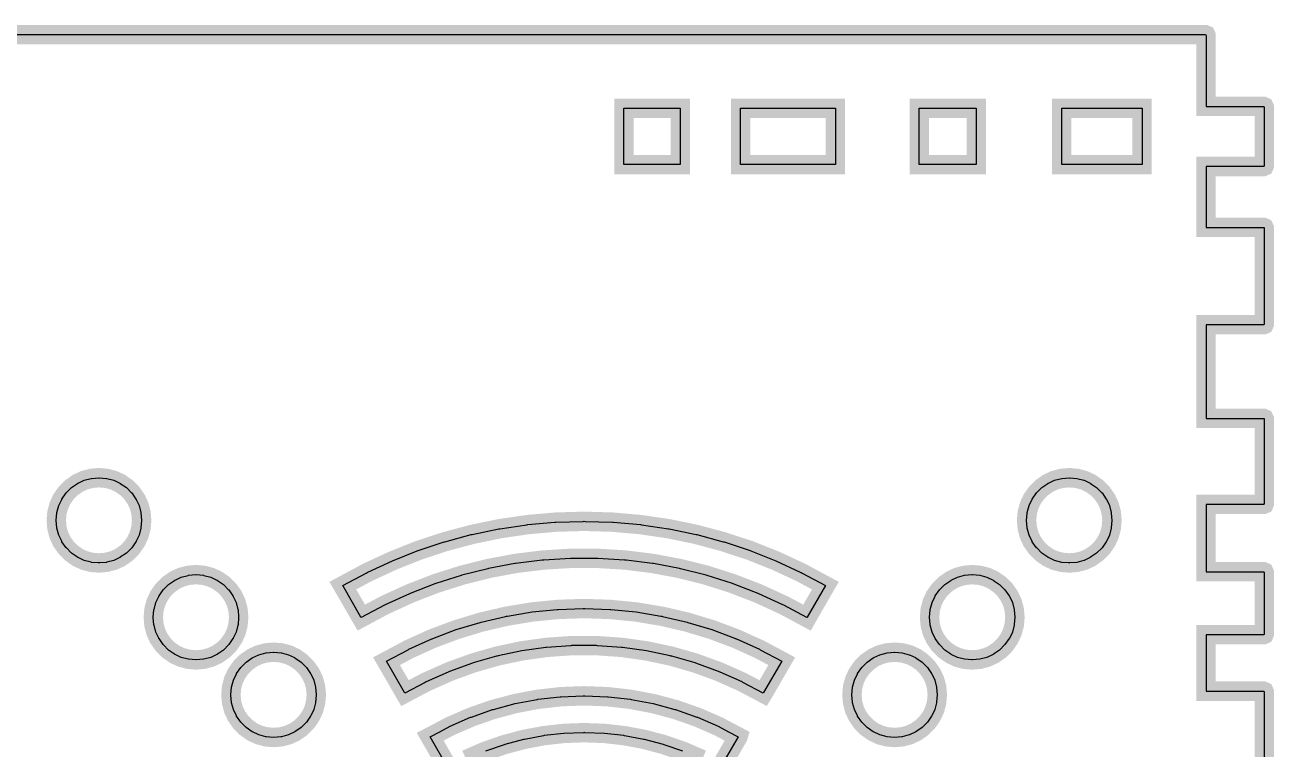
# Model space of a CAD drawing. Extents: x 0 to 390, y 0 to 276.
# Drawn here: x 211 to 275.4, y 64.5 to 101.9 of the extents above; entities that cross this region are included whole.
import ezdxf

# ---------------------------------------------------------------- set-up
doc = ezdxf.new("R2010")
doc.units = 0
doc.layers.get('0').update_dxf_attribs({"linetype": 'CONTINUOUS'})

msp = doc.modelspace()

# ---------------------------------------------------------------- linework, layer by layer
at = {"color": 1, "const_width": 1}
msp.add_lwpolyline([(167.86, 101.379), (271.86, 101.379), (271.894, 101.364), (271.91, 101.329), (271.91, 97.6789), (274.86, 97.6789), (274.894, 97.6642), (274.91, 97.6289), (274.91, 94.6289), (274.894, 94.5935), (274.86, 94.5789), (271.91, 94.5789), (271.91, 91.4403), (274.86, 91.4403), (274.894, 91.4256), (274.91, 91.3901), (274.91, 86.4658), (274.894, 86.4306), (274.86, 86.4158), (271.91, 86.4158), (271.91, 81.5894), (274.86, 81.5894), (274.894, 81.5747), (274.91, 81.5394), (274.91, 77.1994), (274.894, 77.164), (274.86, 77.1494), (271.91, 77.1494), (271.91, 73.6781), (274.86, 73.6781), (274.894, 73.6635), (274.91, 73.6281), (274.91, 70.4804), (274.894, 70.445), (274.86, 70.4304), (271.91, 70.4304), (271.91, 67.5176), (274.86, 67.5176), (274.894, 67.5031), (274.91, 67.4676), (274.91, 63.7179)], dxfattribs=at)
at = {"color": 0}
for points in [[(167.86, 101.379), (271.86, 101.379), (271.894, 101.364), (271.91, 101.329), (271.91, 97.6789), (274.86, 97.6789), (274.894, 97.6642), (274.91, 97.6289), (274.91, 94.6289), (274.894, 94.5935), (274.86, 94.5789), (271.91, 94.5789), (271.91, 91.4403), (274.86, 91.4403), (274.894, 91.4256), (274.91, 91.3901), (274.91, 86.4658), (274.894, 86.4306), (274.86, 86.4158), (271.91, 86.4158), (271.91, 81.5894), (274.86, 81.5894), (274.894, 81.5747), (274.91, 81.5394), (274.91, 77.1994), (274.894, 77.164), (274.86, 77.1494), (271.91, 77.1494), (271.91, 73.6781), (274.86, 73.6781), (274.894, 73.6635), (274.91, 73.6281), (274.91, 70.4804), (274.894, 70.445), (274.86, 70.4304), (271.91, 70.4304), (271.91, 67.5176), (274.86, 67.5176), (274.894, 67.5031), (274.91, 67.4676), (274.91, 63.7179)], [(232.879, 63.5172), (231.928, 65.1629), (231.926, 65.1664), (231.926, 65.1664), (232.424, 65.4294), (232.953, 65.709), (234.013, 66.1715), (234.024, 66.1761), (234.051, 66.186), (235.143, 66.5679), (235.182, 66.5783), (236.3, 66.8778), (237.436, 67.0928), (237.475, 67.1001), (238.625, 67.2297), (238.664, 67.2342), (239.819, 67.2774), (239.86, 67.2789), (239.9, 67.2774), (241.056, 67.2342), (241.094, 67.2297), (242.244, 67.1001), (242.283, 67.0928), (243.419, 66.8778), (244.537, 66.5783), (244.576, 66.5679), (245.668, 66.186), (245.696, 66.1761), (245.707, 66.1715), (246.767, 65.709), (247.296, 65.4294), (247.793, 65.1664), (247.792, 65.1629), (246.84, 63.5172)], [(244.942, 64.4226), (243.986, 64.7568), (243.953, 64.7658), (242.975, 65.0278), (242.94, 65.0343), (241.946, 65.2225), (241.911, 65.2264), (240.906, 65.3397), (239.894, 65.3775), (239.86, 65.3789), (239.825, 65.3775), (238.814, 65.3397), (237.808, 65.2264), (237.774, 65.2225), (236.779, 65.0343), (236.744, 65.0278), (235.767, 64.7658), (235.733, 64.7568), (234.778, 64.4226)]]:
    msp.add_lwpolyline(points, dxfattribs=at)
at = {"color": 4, "const_width": 1}
for points in [[(241.914, 94.6789), (241.914, 97.5789), (244.815, 97.5789), (244.815, 94.6789), (241.914, 94.6789)], [(252.81, 94.6789), (247.925, 94.6789), (247.925, 97.5789), (252.81, 97.5789), (252.81, 94.6789)], [(260.064, 97.5789), (260.064, 94.6789), (257.132, 94.6789), (257.132, 97.5789), (260.064, 97.5789)], [(268.61, 94.6789), (264.474, 94.6789), (264.474, 97.5789), (268.61, 97.5789), (268.61, 94.6789)], [(217.022, 75.9256), (216.926, 75.5688), (216.778, 75.2511), (216.772, 75.2392), (216.765, 75.2285), (216.547, 74.9179), (216.271, 74.6407), (215.96, 74.4232), (215.95, 74.4157), (215.938, 74.4101), (215.619, 74.2621), (215.263, 74.1664), (215.25, 74.1631), (214.872, 74.13), (214.86, 74.1289), (214.847, 74.13), (214.469, 74.1631), (214.457, 74.1664), (214.1, 74.2621), (213.782, 74.4101), (213.769, 74.4157), (213.76, 74.4232), (213.449, 74.6407), (213.181, 74.9088), (213.171, 74.9179), (212.954, 75.2285), (212.946, 75.2392), (212.942, 75.2511), (212.793, 75.5688), (212.697, 75.9256), (212.694, 75.9382), (212.661, 76.3158), (212.66, 76.3289), (212.661, 76.3418), (212.694, 76.7196), (212.697, 76.7322), (212.793, 77.089), (212.942, 77.4067), (212.946, 77.4185), (212.954, 77.4292), (213.171, 77.7397), (213.449, 78.0171), (213.76, 78.2346), (213.769, 78.2421), (213.782, 78.2475), (214.1, 78.3957), (214.457, 78.4913), (214.469, 78.4947), (214.847, 78.5278), (214.86, 78.5289), (214.872, 78.5278), (215.25, 78.4947), (215.263, 78.4913), (215.619, 78.3957), (215.938, 78.2475), (215.95, 78.2421), (215.96, 78.2346), (216.271, 78.0171), (216.539, 77.749), (216.547, 77.7397), (216.765, 77.4292), (216.772, 77.4185), (216.778, 77.4067), (216.926, 77.089), (217.022, 76.7322), (217.025, 76.7196), (217.058, 76.3418), (217.06, 76.3289), (217.058, 76.3158), (217.025, 75.9382), (217.022, 75.9256)], [(264.1, 78.3957), (264.103, 78.3965), (264.469, 78.4947), (264.847, 78.5278), (264.86, 78.5289), (264.872, 78.5278), (265.25, 78.4947), (265.617, 78.3965), (265.619, 78.3957), (265.938, 78.2475), (265.95, 78.2421), (265.96, 78.2346), (266.271, 78.0171), (266.539, 77.749), (266.547, 77.7397), (266.765, 77.4292), (266.772, 77.4185), (266.926, 77.089), (267.022, 76.7322), (267.025, 76.7196), (267.026, 76.7065), (267.06, 76.3289), (267.026, 75.9511), (267.025, 75.9382), (267.022, 75.9256), (266.926, 75.5688), (266.772, 75.2392), (266.765, 75.2285), (266.547, 74.9179), (266.271, 74.6407), (265.96, 74.4232), (265.95, 74.4157), (265.938, 74.4101), (265.619, 74.2621), (265.617, 74.2611), (265.25, 74.1631), (264.872, 74.13), (264.86, 74.1289), (264.847, 74.13), (264.469, 74.1631), (264.103, 74.2611), (264.1, 74.2621), (263.782, 74.4101), (263.769, 74.4157), (263.76, 74.4232), (263.449, 74.6407), (263.181, 74.9088), (263.171, 74.9179), (262.954, 75.2285), (262.946, 75.2392), (262.793, 75.5688), (262.697, 75.9256), (262.694, 75.9382), (262.693, 75.9511), (262.66, 76.3289), (262.693, 76.7065), (262.694, 76.7196), (262.697, 76.7322), (262.793, 77.089), (262.946, 77.4185), (262.954, 77.4292), (263.171, 77.7397), (263.449, 78.0171), (263.76, 78.2346), (263.769, 78.2421), (263.782, 78.2475), (264.1, 78.3957)], [(228.719, 73.6547), (229.985, 74.245), (231.264, 74.7532), (231.31, 74.7711), (232.643, 75.2133), (232.69, 75.2286), (234.047, 75.5924), (234.094, 75.605), (235.471, 75.8892), (235.518, 75.899), (236.91, 76.1028), (236.957, 76.1099), (238.358, 76.2324), (238.406, 76.2365), (239.811, 76.2775), (239.86, 76.2789), (239.908, 76.2775), (241.314, 76.2365), (241.361, 76.2324), (242.763, 76.1099), (242.81, 76.1028), (244.201, 75.899), (244.249, 75.8892), (245.625, 75.605), (245.672, 75.5924), (247.029, 75.2286), (247.076, 75.2133), (248.41, 74.7711), (248.456, 74.7532), (249.735, 74.245), (251, 73.6547), (251.044, 73.6343), (251.088, 73.6112), (252.293, 72.9608), (251.358, 71.3406), (251.342, 71.3118), (250.147, 71.9529), (250.104, 71.9728), (248.86, 72.545), (248.825, 72.5597), (247.547, 73.0543), (247.504, 73.0714), (246.199, 73.4865), (246.154, 73.5008), (244.826, 73.8349), (244.781, 73.8464), (243.435, 74.0979), (243.388, 74.1067), (242.029, 74.2749), (241.982, 74.2807), (241.935, 74.2836), (240.568, 74.3679), (239.151, 74.3679), (237.785, 74.2836), (237.737, 74.2807), (237.69, 74.2749), (236.332, 74.1067), (236.285, 74.0979), (234.939, 73.8464), (234.893, 73.8349), (233.565, 73.5008), (233.521, 73.4865), (232.215, 73.0714), (232.171, 73.0543), (230.894, 72.5597), (230.86, 72.545), (229.615, 71.9728), (229.572, 71.9529), (228.378, 71.3118), (228.361, 71.3406), (227.426, 72.9608), (228.632, 73.6112), (228.675, 73.6343), (228.719, 73.6547)], [(222.025, 71.7196), (222.058, 71.3418), (222.06, 71.3289), (222.058, 71.3158), (222.025, 70.9382), (222.022, 70.9256), (221.926, 70.5688), (221.778, 70.2511), (221.772, 70.2392), (221.765, 70.2285), (221.547, 69.9179), (221.271, 69.6407), (220.96, 69.4232), (220.95, 69.4157), (220.938, 69.4101), (220.619, 69.2621), (220.263, 69.1664), (220.25, 69.1631), (219.872, 69.13), (219.86, 69.1289), (219.847, 69.13), (219.469, 69.1631), (219.457, 69.1664), (219.1, 69.2621), (218.782, 69.4101), (218.769, 69.4157), (218.76, 69.4232), (218.449, 69.6407), (218.181, 69.9088), (218.171, 69.9179), (217.954, 70.2285), (217.946, 70.2392), (217.942, 70.2511), (217.793, 70.5688), (217.697, 70.9256), (217.694, 70.9382), (217.661, 71.3158), (217.66, 71.3289), (217.661, 71.3418), (217.694, 71.7196), (217.697, 71.7322), (217.793, 72.089), (217.942, 72.4067), (217.946, 72.4185), (217.954, 72.4292), (218.171, 72.7397), (218.449, 73.0171), (218.76, 73.2346), (218.769, 73.2421), (218.782, 73.2475), (219.1, 73.3957), (219.457, 73.4913), (219.469, 73.4947), (219.847, 73.5278), (219.86, 73.5289), (219.872, 73.5278), (220.25, 73.4947), (220.263, 73.4913), (220.619, 73.3957), (220.938, 73.2475), (220.95, 73.2421), (220.96, 73.2346), (221.271, 73.0171), (221.539, 72.749), (221.547, 72.7397), (221.765, 72.4292), (221.772, 72.4185), (221.778, 72.4067), (221.926, 72.089), (222.022, 71.7322), (222.025, 71.7196)], [(257.697, 70.9256), (257.694, 70.9382), (257.693, 70.9511), (257.66, 71.3289), (257.693, 71.7065), (257.694, 71.7196), (257.697, 71.7322), (257.793, 72.089), (257.946, 72.4185), (257.954, 72.4292), (258.171, 72.7397), (258.449, 73.0171), (258.76, 73.2346), (258.769, 73.2421), (258.782, 73.2475), (259.1, 73.3957), (259.103, 73.3965), (259.469, 73.4947), (259.847, 73.5278), (259.86, 73.5289), (259.872, 73.5278), (260.25, 73.4947), (260.617, 73.3965), (260.619, 73.3957), (260.938, 73.2475), (260.95, 73.2421), (260.96, 73.2346), (261.271, 73.0171), (261.539, 72.749), (261.547, 72.7397), (261.765, 72.4292), (261.772, 72.4185), (261.926, 72.089), (262.022, 71.7322), (262.025, 71.7196), (262.026, 71.7065), (262.06, 71.3289), (262.026, 70.9511), (262.025, 70.9382), (262.022, 70.9256), (261.926, 70.5688), (261.772, 70.2392), (261.765, 70.2285), (261.547, 69.9179), (261.271, 69.6407), (260.96, 69.4232), (260.95, 69.4157), (260.938, 69.4101), (260.619, 69.2621), (260.617, 69.2611), (260.25, 69.1631), (259.872, 69.13), (259.86, 69.1289), (259.847, 69.13), (259.469, 69.1631), (259.103, 69.2611), (259.1, 69.2621), (258.782, 69.4101), (258.769, 69.4157), (258.76, 69.4232), (258.449, 69.6407), (258.181, 69.9088), (258.171, 69.9179), (257.954, 70.2285), (257.946, 70.2392), (257.793, 70.5688), (257.697, 70.9256)], [(248.043, 67.9717), (248.006, 67.9919), (246.865, 68.4996), (246.825, 68.5171), (246.79, 68.5318), (245.617, 68.9586), (245.576, 68.9733), (244.376, 69.3175), (244.335, 69.3293), (244.293, 69.3383), (243.072, 69.5978), (241.836, 69.7715), (241.793, 69.7775), (240.549, 69.8646), (240.506, 69.8675), (239.214, 69.8675), (239.171, 69.8646), (237.926, 69.7775), (237.883, 69.7715), (236.647, 69.5978), (235.426, 69.3383), (235.385, 69.3293), (235.343, 69.3175), (234.143, 68.9733), (234.103, 68.9586), (232.929, 68.5318), (232.894, 68.5171), (232.854, 68.4996), (231.714, 67.9919), (231.676, 67.9717), (230.628, 67.4144), (230.611, 67.4435), (229.676, 69.0637), (230.789, 69.6583), (230.828, 69.6793), (232.01, 70.2146), (232.033, 70.2251), (232.057, 70.2342), (233.271, 70.691), (234.511, 71.0674), (234.554, 71.0804), (235.817, 71.3747), (235.86, 71.3849), (235.904, 71.3922), (237.183, 71.6035), (238.475, 71.7306), (238.519, 71.735), (239.815, 71.7774), (239.86, 71.7789), (239.904, 71.7774), (241.2, 71.735), (241.244, 71.7306), (242.536, 71.6035), (243.815, 71.3922), (243.86, 71.3849), (243.903, 71.3747), (245.165, 71.0804), (245.208, 71.0674), (246.449, 70.691), (247.662, 70.2342), (247.686, 70.2251), (247.71, 70.2146), (248.892, 69.6793), (248.931, 69.6583), (250.043, 69.0637), (249.108, 67.4435), (249.09, 67.4144), (248.043, 67.9717)], [(221.793, 66.5688), (221.697, 66.9256), (221.694, 66.9382), (221.661, 67.3158), (221.66, 67.3289), (221.661, 67.3418), (221.694, 67.7196), (221.697, 67.7322), (221.793, 68.089), (221.942, 68.4067), (221.946, 68.4185), (221.954, 68.4292), (222.171, 68.7397), (222.449, 69.0171), (222.76, 69.2346), (222.769, 69.2421), (222.782, 69.2475), (223.1, 69.3957), (223.457, 69.4913), (223.469, 69.4947), (223.847, 69.5278), (223.86, 69.5289), (223.872, 69.5278), (224.25, 69.4947), (224.263, 69.4913), (224.619, 69.3957), (224.938, 69.2475), (224.95, 69.2421), (224.96, 69.2346), (225.271, 69.0171), (225.539, 68.749), (225.547, 68.7397), (225.765, 68.4292), (225.772, 68.4185), (225.778, 68.4067), (225.926, 68.089), (226.022, 67.7322), (226.025, 67.7196), (226.058, 67.3418), (226.06, 67.3289), (226.058, 67.3158), (226.025, 66.9382), (226.022, 66.9256), (225.926, 66.5688), (225.778, 66.2511), (225.772, 66.2392), (225.765, 66.2285), (225.547, 65.9179), (225.271, 65.6407), (224.96, 65.4232), (224.95, 65.4157), (224.619, 65.2621), (224.263, 65.1664), (224.25, 65.1631), (224.237, 65.1619), (223.86, 65.1289), (223.482, 65.1619), (223.469, 65.1631), (223.457, 65.1664), (223.1, 65.2621), (222.769, 65.4157), (222.76, 65.4232), (222.449, 65.6407), (222.181, 65.9088), (222.171, 65.9179), (221.954, 66.2285), (221.946, 66.2392), (221.942, 66.2511), (221.793, 66.5688)], [(257.772, 66.2392), (257.765, 66.2285), (257.547, 65.9179), (257.271, 65.6407), (256.96, 65.4232), (256.95, 65.4157), (256.619, 65.2621), (256.617, 65.2611), (256.25, 65.1631), (256.237, 65.1619), (255.86, 65.1289), (255.482, 65.1619), (255.469, 65.1631), (255.103, 65.2611), (255.1, 65.2621), (254.769, 65.4157), (254.76, 65.4232), (254.449, 65.6407), (254.181, 65.9088), (254.171, 65.9179), (253.954, 66.2285), (253.946, 66.2392), (253.793, 66.5688), (253.697, 66.9256), (253.694, 66.9382), (253.693, 66.9511), (253.66, 67.3289), (253.693, 67.7065), (253.694, 67.7196), (253.697, 67.7322), (253.793, 68.089), (253.946, 68.4185), (253.954, 68.4292), (254.171, 68.7397), (254.449, 69.0171), (254.76, 69.2346), (254.769, 69.2421), (254.782, 69.2475), (255.1, 69.3957), (255.103, 69.3965), (255.469, 69.4947), (255.847, 69.5278), (255.86, 69.5289), (255.872, 69.5278), (256.25, 69.4947), (256.617, 69.3965), (256.619, 69.3957), (256.938, 69.2475), (256.95, 69.2421), (256.96, 69.2346), (257.271, 69.0171), (257.539, 68.749), (257.547, 68.7397), (257.765, 68.4292), (257.772, 68.4185), (257.926, 68.089), (258.022, 67.7322), (258.025, 67.7196), (258.026, 67.7065), (258.06, 67.3289), (258.026, 66.9511), (258.025, 66.9382), (258.022, 66.9256), (257.926, 66.5688), (257.772, 66.2392)]]:
    msp.add_lwpolyline(points, close=True, dxfattribs=at)
at = {"color": 0}
for points in [[(241.914, 97.5789), (244.815, 97.5789), (244.815, 94.6789), (241.914, 94.6789), (241.914, 97.5789)], [(247.925, 97.5789), (252.81, 97.5789), (252.81, 94.6789), (247.925, 94.6789), (247.925, 97.5789)], [(257.132, 97.5789), (260.064, 97.5789), (260.064, 94.6789), (257.132, 94.6789), (257.132, 97.5789)], [(264.474, 97.5789), (268.61, 97.5789), (268.61, 94.6789), (264.474, 94.6789), (264.474, 97.5789)], [(217.022, 75.9256), (216.926, 75.5688), (216.778, 75.2511), (216.772, 75.2392), (216.765, 75.2285), (216.547, 74.9179), (216.271, 74.6407), (215.96, 74.4232), (215.95, 74.4157), (215.938, 74.4101), (215.619, 74.2621), (215.263, 74.1664), (215.25, 74.1631), (214.872, 74.13), (214.86, 74.1289), (214.847, 74.13), (214.469, 74.1631), (214.457, 74.1664), (214.1, 74.2621), (213.782, 74.4101), (213.769, 74.4157), (213.76, 74.4232), (213.449, 74.6407), (213.181, 74.9088), (213.171, 74.9179), (212.954, 75.2285), (212.946, 75.2392), (212.942, 75.2511), (212.793, 75.5688), (212.697, 75.9256), (212.694, 75.9382), (212.661, 76.3158), (212.66, 76.3289), (212.661, 76.3418), (212.694, 76.7196), (212.697, 76.7322), (212.793, 77.089), (212.942, 77.4067), (212.946, 77.4185), (212.954, 77.4292), (213.171, 77.7397), (213.449, 78.0171), (213.76, 78.2346), (213.769, 78.2421), (213.782, 78.2475), (214.1, 78.3957), (214.457, 78.4913), (214.469, 78.4947), (214.847, 78.5278), (214.86, 78.5289), (214.872, 78.5278), (215.25, 78.4947), (215.263, 78.4913), (215.619, 78.3957), (215.938, 78.2475), (215.95, 78.2421), (215.96, 78.2346), (216.271, 78.0171), (216.539, 77.749), (216.547, 77.7397), (216.765, 77.4292), (216.772, 77.4185), (216.778, 77.4067), (216.926, 77.089), (217.022, 76.7322), (217.025, 76.7196), (217.058, 76.3418), (217.06, 76.3289), (217.058, 76.3158), (217.025, 75.9382), (217.022, 75.9256)], [(264.1, 78.3957), (264.103, 78.3965), (264.469, 78.4947), (264.847, 78.5278), (264.86, 78.5289), (264.872, 78.5278), (265.25, 78.4947), (265.617, 78.3965), (265.619, 78.3957), (265.938, 78.2475), (265.95, 78.2421), (265.96, 78.2346), (266.271, 78.0171), (266.539, 77.749), (266.547, 77.7397), (266.765, 77.4292), (266.772, 77.4185), (266.926, 77.089), (267.022, 76.7322), (267.025, 76.7196), (267.026, 76.7065), (267.06, 76.3289), (267.026, 75.9511), (267.025, 75.9382), (267.022, 75.9256), (266.926, 75.5688), (266.772, 75.2392), (266.765, 75.2285), (266.547, 74.9179), (266.271, 74.6407), (265.96, 74.4232), (265.95, 74.4157), (265.938, 74.4101), (265.619, 74.2621), (265.617, 74.2611), (265.25, 74.1631), (264.872, 74.13), (264.86, 74.1289), (264.847, 74.13), (264.469, 74.1631), (264.103, 74.2611), (264.1, 74.2621), (263.782, 74.4101), (263.769, 74.4157), (263.76, 74.4232), (263.449, 74.6407), (263.181, 74.9088), (263.171, 74.9179), (262.954, 75.2285), (262.946, 75.2392), (262.793, 75.5688), (262.697, 75.9256), (262.694, 75.9382), (262.693, 75.9511), (262.66, 76.3289), (262.693, 76.7065), (262.694, 76.7196), (262.697, 76.7322), (262.793, 77.089), (262.946, 77.4185), (262.954, 77.4292), (263.171, 77.7397), (263.449, 78.0171), (263.76, 78.2346), (263.769, 78.2421), (263.782, 78.2475), (264.1, 78.3957)], [(228.719, 73.6547), (229.985, 74.245), (231.264, 74.7532), (231.31, 74.7711), (232.643, 75.2133), (232.69, 75.2286), (234.047, 75.5924), (234.094, 75.605), (235.471, 75.8892), (235.518, 75.899), (236.91, 76.1028), (236.957, 76.1099), (238.358, 76.2324), (238.406, 76.2365), (239.811, 76.2775), (239.86, 76.2789), (239.908, 76.2775), (241.314, 76.2365), (241.361, 76.2324), (242.763, 76.1099), (242.81, 76.1028), (244.201, 75.899), (244.249, 75.8892), (245.625, 75.605), (245.672, 75.5924), (247.029, 75.2286), (247.076, 75.2133), (248.41, 74.7711), (248.456, 74.7532), (249.735, 74.245), (251, 73.6547), (251.044, 73.6343), (251.088, 73.6112), (252.293, 72.9608), (251.358, 71.3406), (251.342, 71.3118), (250.147, 71.9529), (250.104, 71.9728), (248.86, 72.545), (248.825, 72.5597), (247.547, 73.0543), (247.504, 73.0714), (246.199, 73.4865), (246.154, 73.5008), (244.826, 73.8349), (244.781, 73.8464), (243.435, 74.0979), (243.388, 74.1067), (242.029, 74.2749), (241.982, 74.2807), (241.935, 74.2836), (240.568, 74.3679), (239.151, 74.3679), (237.785, 74.2836), (237.737, 74.2807), (237.69, 74.2749), (236.332, 74.1067), (236.285, 74.0979), (234.939, 73.8464), (234.893, 73.8349), (233.565, 73.5008), (233.521, 73.4865), (232.215, 73.0714), (232.171, 73.0543), (230.894, 72.5597), (230.86, 72.545), (229.615, 71.9728), (229.572, 71.9529), (228.378, 71.3118), (228.361, 71.3406), (227.426, 72.9608), (228.632, 73.6112), (228.675, 73.6343), (228.719, 73.6547)], [(222.025, 71.7196), (222.058, 71.3418), (222.06, 71.3289), (222.058, 71.3158), (222.025, 70.9382), (222.022, 70.9256), (221.926, 70.5688), (221.778, 70.2511), (221.772, 70.2392), (221.765, 70.2285), (221.547, 69.9179), (221.271, 69.6407), (220.96, 69.4232), (220.95, 69.4157), (220.938, 69.4101), (220.619, 69.2621), (220.263, 69.1664), (220.25, 69.1631), (219.872, 69.13), (219.86, 69.1289), (219.847, 69.13), (219.469, 69.1631), (219.457, 69.1664), (219.1, 69.2621), (218.782, 69.4101), (218.769, 69.4157), (218.76, 69.4232), (218.449, 69.6407), (218.181, 69.9088), (218.171, 69.9179), (217.954, 70.2285), (217.946, 70.2392), (217.942, 70.2511), (217.793, 70.5688), (217.697, 70.9256), (217.694, 70.9382), (217.661, 71.3158), (217.66, 71.3289), (217.661, 71.3418), (217.694, 71.7196), (217.697, 71.7322), (217.793, 72.089), (217.942, 72.4067), (217.946, 72.4185), (217.954, 72.4292), (218.171, 72.7397), (218.449, 73.0171), (218.76, 73.2346), (218.769, 73.2421), (218.782, 73.2475), (219.1, 73.3957), (219.457, 73.4913), (219.469, 73.4947), (219.847, 73.5278), (219.86, 73.5289), (219.872, 73.5278), (220.25, 73.4947), (220.263, 73.4913), (220.619, 73.3957), (220.938, 73.2475), (220.95, 73.2421), (220.96, 73.2346), (221.271, 73.0171), (221.539, 72.749), (221.547, 72.7397), (221.765, 72.4292), (221.772, 72.4185), (221.778, 72.4067), (221.926, 72.089), (222.022, 71.7322), (222.025, 71.7196)], [(257.697, 70.9256), (257.694, 70.9382), (257.693, 70.9511), (257.66, 71.3289), (257.693, 71.7065), (257.694, 71.7196), (257.697, 71.7322), (257.793, 72.089), (257.946, 72.4185), (257.954, 72.4292), (258.171, 72.7397), (258.449, 73.0171), (258.76, 73.2346), (258.769, 73.2421), (258.782, 73.2475), (259.1, 73.3957), (259.103, 73.3965), (259.469, 73.4947), (259.847, 73.5278), (259.86, 73.5289), (259.872, 73.5278), (260.25, 73.4947), (260.617, 73.3965), (260.619, 73.3957), (260.938, 73.2475), (260.95, 73.2421), (260.96, 73.2346), (261.271, 73.0171), (261.539, 72.749), (261.547, 72.7397), (261.765, 72.4292), (261.772, 72.4185), (261.926, 72.089), (262.022, 71.7322), (262.025, 71.7196), (262.026, 71.7065), (262.06, 71.3289), (262.026, 70.9511), (262.025, 70.9382), (262.022, 70.9256), (261.926, 70.5688), (261.772, 70.2392), (261.765, 70.2285), (261.547, 69.9179), (261.271, 69.6407), (260.96, 69.4232), (260.95, 69.4157), (260.938, 69.4101), (260.619, 69.2621), (260.617, 69.2611), (260.25, 69.1631), (259.872, 69.13), (259.86, 69.1289), (259.847, 69.13), (259.469, 69.1631), (259.103, 69.2611), (259.1, 69.2621), (258.782, 69.4101), (258.769, 69.4157), (258.76, 69.4232), (258.449, 69.6407), (258.181, 69.9088), (258.171, 69.9179), (257.954, 70.2285), (257.946, 70.2392), (257.793, 70.5688), (257.697, 70.9256)], [(248.043, 67.9717), (248.006, 67.9919), (246.865, 68.4996), (246.825, 68.5171), (246.79, 68.5318), (245.617, 68.9586), (245.576, 68.9733), (244.376, 69.3175), (244.335, 69.3293), (244.293, 69.3383), (243.072, 69.5978), (241.836, 69.7715), (241.793, 69.7775), (240.549, 69.8646), (240.506, 69.8675), (239.214, 69.8675), (239.171, 69.8646), (237.926, 69.7775), (237.883, 69.7715), (236.647, 69.5978), (235.426, 69.3383), (235.385, 69.3293), (235.343, 69.3175), (234.143, 68.9733), (234.103, 68.9586), (232.929, 68.5318), (232.894, 68.5171), (232.854, 68.4996), (231.714, 67.9919), (231.676, 67.9717), (230.628, 67.4144), (230.611, 67.4435), (229.676, 69.0637), (230.789, 69.6583), (230.828, 69.6793), (232.01, 70.2146), (232.033, 70.2251), (232.057, 70.2342), (233.271, 70.691), (234.511, 71.0674), (234.554, 71.0804), (235.817, 71.3747), (235.86, 71.3849), (235.904, 71.3922), (237.183, 71.6035), (238.475, 71.7306), (238.519, 71.735), (239.815, 71.7774), (239.86, 71.7789), (239.904, 71.7774), (241.2, 71.735), (241.244, 71.7306), (242.536, 71.6035), (243.815, 71.3922), (243.86, 71.3849), (243.903, 71.3747), (245.165, 71.0804), (245.208, 71.0674), (246.449, 70.691), (247.662, 70.2342), (247.686, 70.2251), (247.71, 70.2146), (248.892, 69.6793), (248.931, 69.6583), (250.043, 69.0637), (249.108, 67.4435), (249.09, 67.4144), (248.043, 67.9717)], [(221.793, 66.5688), (221.697, 66.9256), (221.694, 66.9382), (221.661, 67.3158), (221.66, 67.3289), (221.661, 67.3418), (221.694, 67.7196), (221.697, 67.7322), (221.793, 68.089), (221.942, 68.4067), (221.946, 68.4185), (221.954, 68.4292), (222.171, 68.7397), (222.449, 69.0171), (222.76, 69.2346), (222.769, 69.2421), (222.782, 69.2475), (223.1, 69.3957), (223.457, 69.4913), (223.469, 69.4947), (223.847, 69.5278), (223.86, 69.5289), (223.872, 69.5278), (224.25, 69.4947), (224.263, 69.4913), (224.619, 69.3957), (224.938, 69.2475), (224.95, 69.2421), (224.96, 69.2346), (225.271, 69.0171), (225.539, 68.749), (225.547, 68.7397), (225.765, 68.4292), (225.772, 68.4185), (225.778, 68.4067), (225.926, 68.089), (226.022, 67.7322), (226.025, 67.7196), (226.058, 67.3418), (226.06, 67.3289), (226.058, 67.3158), (226.025, 66.9382), (226.022, 66.9256), (225.926, 66.5688), (225.778, 66.2511), (225.772, 66.2392), (225.765, 66.2285), (225.547, 65.9179), (225.271, 65.6407), (224.96, 65.4232), (224.95, 65.4157), (224.619, 65.2621), (224.263, 65.1664), (224.25, 65.1631), (224.237, 65.1619), (223.86, 65.1289), (223.482, 65.1619), (223.469, 65.1631), (223.457, 65.1664), (223.1, 65.2621), (222.769, 65.4157), (222.76, 65.4232), (222.449, 65.6407), (222.181, 65.9088), (222.171, 65.9179), (221.954, 66.2285), (221.946, 66.2392), (221.942, 66.2511), (221.793, 66.5688)], [(257.772, 66.2392), (257.765, 66.2285), (257.547, 65.9179), (257.271, 65.6407), (256.96, 65.4232), (256.95, 65.4157), (256.619, 65.2621), (256.617, 65.2611), (256.25, 65.1631), (256.237, 65.1619), (255.86, 65.1289), (255.482, 65.1619), (255.469, 65.1631), (255.103, 65.2611), (255.1, 65.2621), (254.769, 65.4157), (254.76, 65.4232), (254.449, 65.6407), (254.181, 65.9088), (254.171, 65.9179), (253.954, 66.2285), (253.946, 66.2392), (253.793, 66.5688), (253.697, 66.9256), (253.694, 66.9382), (253.693, 66.9511), (253.66, 67.3289), (253.693, 67.7065), (253.694, 67.7196), (253.697, 67.7322), (253.793, 68.089), (253.946, 68.4185), (253.954, 68.4292), (254.171, 68.7397), (254.449, 69.0171), (254.76, 69.2346), (254.769, 69.2421), (254.782, 69.2475), (255.1, 69.3957), (255.103, 69.3965), (255.469, 69.4947), (255.847, 69.5278), (255.86, 69.5289), (255.872, 69.5278), (256.25, 69.4947), (256.617, 69.3965), (256.619, 69.3957), (256.938, 69.2475), (256.95, 69.2421), (256.96, 69.2346), (257.271, 69.0171), (257.539, 68.749), (257.547, 68.7397), (257.765, 68.4292), (257.772, 68.4185), (257.926, 68.089), (258.022, 67.7322), (258.025, 67.7196), (258.026, 67.7065), (258.06, 67.3289), (258.026, 66.9511), (258.025, 66.9382), (258.022, 66.9256), (257.926, 66.5688), (257.772, 66.2392)]]:
    msp.add_lwpolyline(points, close=True, dxfattribs=at)
at = {"color": 4, "const_width": 1}
for points in [[(232.879, 63.5172), (231.928, 65.1629), (231.926, 65.1664), (231.926, 65.1664), (232.424, 65.4294), (232.953, 65.709), (234.013, 66.1715), (234.024, 66.1761), (234.051, 66.186), (235.143, 66.5679), (235.182, 66.5783), (236.3, 66.8778), (237.436, 67.0928), (237.475, 67.1001), (238.625, 67.2297), (238.664, 67.2342), (239.819, 67.2774), (239.86, 67.2789), (239.9, 67.2774), (241.056, 67.2342), (241.094, 67.2297), (242.244, 67.1001), (242.283, 67.0928), (243.419, 66.8778), (244.537, 66.5783), (244.576, 66.5679), (245.668, 66.186), (245.696, 66.1761), (245.707, 66.1715), (246.767, 65.709), (247.296, 65.4294), (247.793, 65.1664), (247.792, 65.1629), (246.84, 63.5172)], [(245.938, 63.9918), (245.01, 64.3964), (244.975, 64.4111), (244.942, 64.4226), (243.986, 64.7568), (243.953, 64.7658), (242.975, 65.0278), (242.94, 65.0343), (241.946, 65.2225), (241.911, 65.2264), (240.906, 65.3397), (239.894, 65.3775), (239.86, 65.3789), (239.825, 65.3775), (238.814, 65.3397), (237.808, 65.2264), (237.774, 65.2225), (236.779, 65.0343), (236.744, 65.0278), (235.767, 64.7658), (235.733, 64.7568), (234.778, 64.4226), (234.744, 64.4111), (234.71, 64.3964), (233.782, 63.9918)]]:
    msp.add_lwpolyline(points, dxfattribs=at)

doc.saveas('drawing.dxf')
